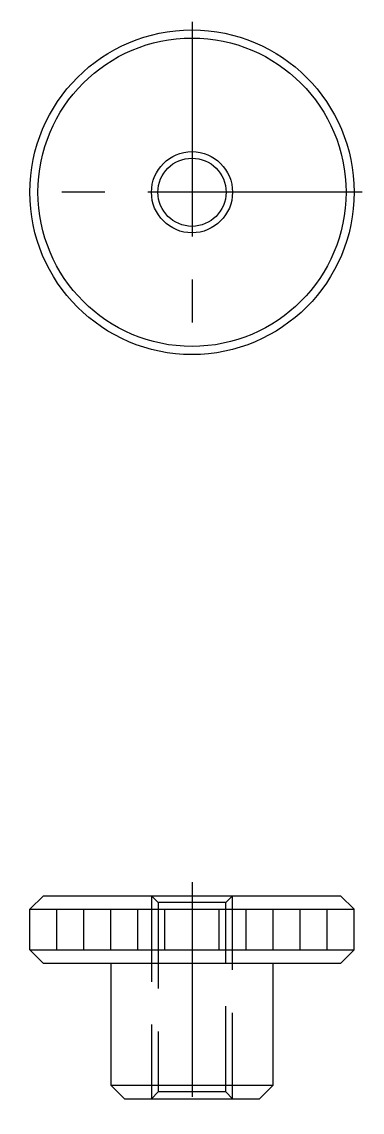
# Model space of a CAD drawing. Extents: x 10 to 145, y 10 to 120.
# Drawn here: x 132.08 to 144.68, y 79.44 to 119.75 of the extents above; entities outside this region: 2.
import ezdxf

# ---------------------------------------------------------------- set-up
doc = ezdxf.new("R2010")
doc.units = 0
doc.header["$LTSCALE"] = 0.25
doc.header["$MEASUREMENT"] = 0
doc.linetypes.add('CENTER', pattern=[50.8, 31.75, -6.35, 6.35, -6.35])
doc.linetypes.add('DASHED', pattern=[19.05, 12.7, -6.35])
doc.layers.get('0').update_dxf_attribs({"linetype": 'CONTINUOUS'})
doc.layers.add('CENTER', color=1, linetype='CENTER')

msp = doc.modelspace()

# ---------------------------------------------------------------- linework, layer by layer
at = {"linetype": 'Continuous'}
for p, q in [((132.879, 87.443), (132.379, 86.943)), ((132.879, 87.443), (143.879, 87.443)), ((143.879, 87.443), (144.379, 86.943)), ((132.379, 86.943), (144.379, 86.943)), ((132.379, 85.443), (132.379, 86.943)), ((133.379, 85.443), (133.379, 86.943)), ((134.379, 85.443), (134.379, 86.943)), ((134.379, 85.443), (134.379, 86.943)), ((134.379, 85.443), (134.379, 86.943)), ((135.379, 85.443), (135.379, 86.943)), ((135.379, 85.443), (135.379, 86.943)), ((135.379, 85.443), (135.379, 86.943)), ((136.379, 85.443), (136.379, 86.943)), ((137.379, 85.443), (137.379, 86.943)), ((139.379, 85.443), (139.379, 86.943)), ((140.379, 85.443), (140.379, 86.943)), ((141.379, 85.443), (141.379, 86.943)), ((142.379, 85.443), (142.379, 86.943)), ((142.379, 85.443), (142.379, 86.943)), ((142.379, 85.443), (142.379, 86.943)), ((143.379, 85.443), (143.379, 86.943)), ((143.379, 85.443), (143.379, 86.943)), ((143.379, 85.443), (143.379, 86.943)), ((144.379, 85.443), (144.379, 86.943)), ((132.379, 85.443), (144.379, 85.443)), ((132.379, 85.443), (132.879, 84.943)), ((143.879, 84.943), (144.379, 85.443)), ((143.879, 84.943), (132.879, 84.943)), ((135.379, 84.943), (135.379, 80.443)), ((141.379, 80.443), (141.379, 84.943)), ((135.379, 80.443), (141.379, 80.443)), ((135.379, 80.443), (135.879, 79.943)), ((140.879, 79.943), (141.379, 80.443)), ((135.879, 79.943), (140.879, 79.943))]:
    msp.add_line(p, q, dxfattribs=at)
at = {"color": 3, "linetype": 'Continuous'}
for p, q in [((136.879, 87.443), (137.129, 87.193)), ((139.629, 87.193), (139.879, 87.443)), ((137.129, 80.193), (136.879, 79.943)), ((139.629, 80.193), (139.879, 79.943))]:
    msp.add_line(p, q, dxfattribs=at)
at = {"color": 3, "linetype": 'DASHED'}
for p, q in [((136.879, 87.443), (136.879, 79.943)), ((137.129, 87.193), (137.129, 80.193)), ((139.629, 87.193), (137.129, 87.193)), ((139.629, 80.193), (139.629, 87.193)), ((139.879, 79.943), (139.879, 87.443)), ((139.629, 80.193), (137.129, 80.193))]:
    msp.add_line(p, q, dxfattribs=at)
for p, q in [((135.379, 85.443), (135.379, 85.444)), ((138.379, 85.443), (138.379, 85.443))]:
    msp.add_line(p, q)
at = {"linetype": 'Continuous'}
for radius in [6, 5.7, 1.26]:
    msp.add_circle((138.379, 113.447), radius, dxfattribs=at)
at = {"color": 3, "linetype": 'Continuous'}
msp.add_circle((138.379, 113.447), 1.5, dxfattribs=at)
at = {"layer": 'CENTER', "color": 1, "linetype": 'CENTER'}
for p, q in [((138.379, 119.747), (138.379, 107.147)), ((144.679, 113.447), (132.079, 113.447)), ((138.379, 87.943), (138.379, 79.443))]:
    msp.add_line(p, q, dxfattribs=at)

# ---------------------------------------------------------------- texts
for s, p in [('NKMS3', (10, 25)), ('NKMS03', (10, 10))]:
    msp.add_text(s, height=4).set_placement(p)

doc.saveas('drawing.dxf')
